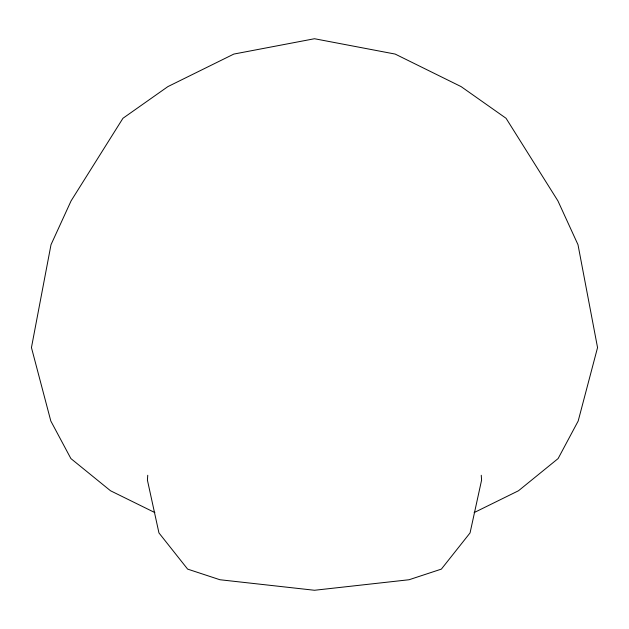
<?xml version="1.0" encoding="UTF-8"?>
<svg xmlns="http://www.w3.org/2000/svg" width="629" height="629" viewBox="0 0 629 629"><rect width="100%" height="100%" fill="white"/><g stroke="black" fill="none" stroke-linecap="round" stroke-linejoin="round"><path stroke-width="0.94" d="M147.744 475.265L147.414 480.124L158.948 532.92L187.631 569.111L219.922 579.741L314.5 590.269L409.078 579.741L441.369 569.111L470.052 532.92L481.586 480.124L481.256 475.265M474.124 512.596L518.5 490.754L558.12 458.557L578.185 421.013L597.55 347.593L577.996 244.712L557.931 200.91L506.054 118.283L461.12 86.613L395.154 54.07L314.5 38.731L233.846 54.07L167.88 86.613L122.946 118.283L71.069 200.91L51.004 244.712L31.45 347.593L50.815 421.013L70.88 458.557L110.5 490.754L154.876 512.596"/></g></svg>
